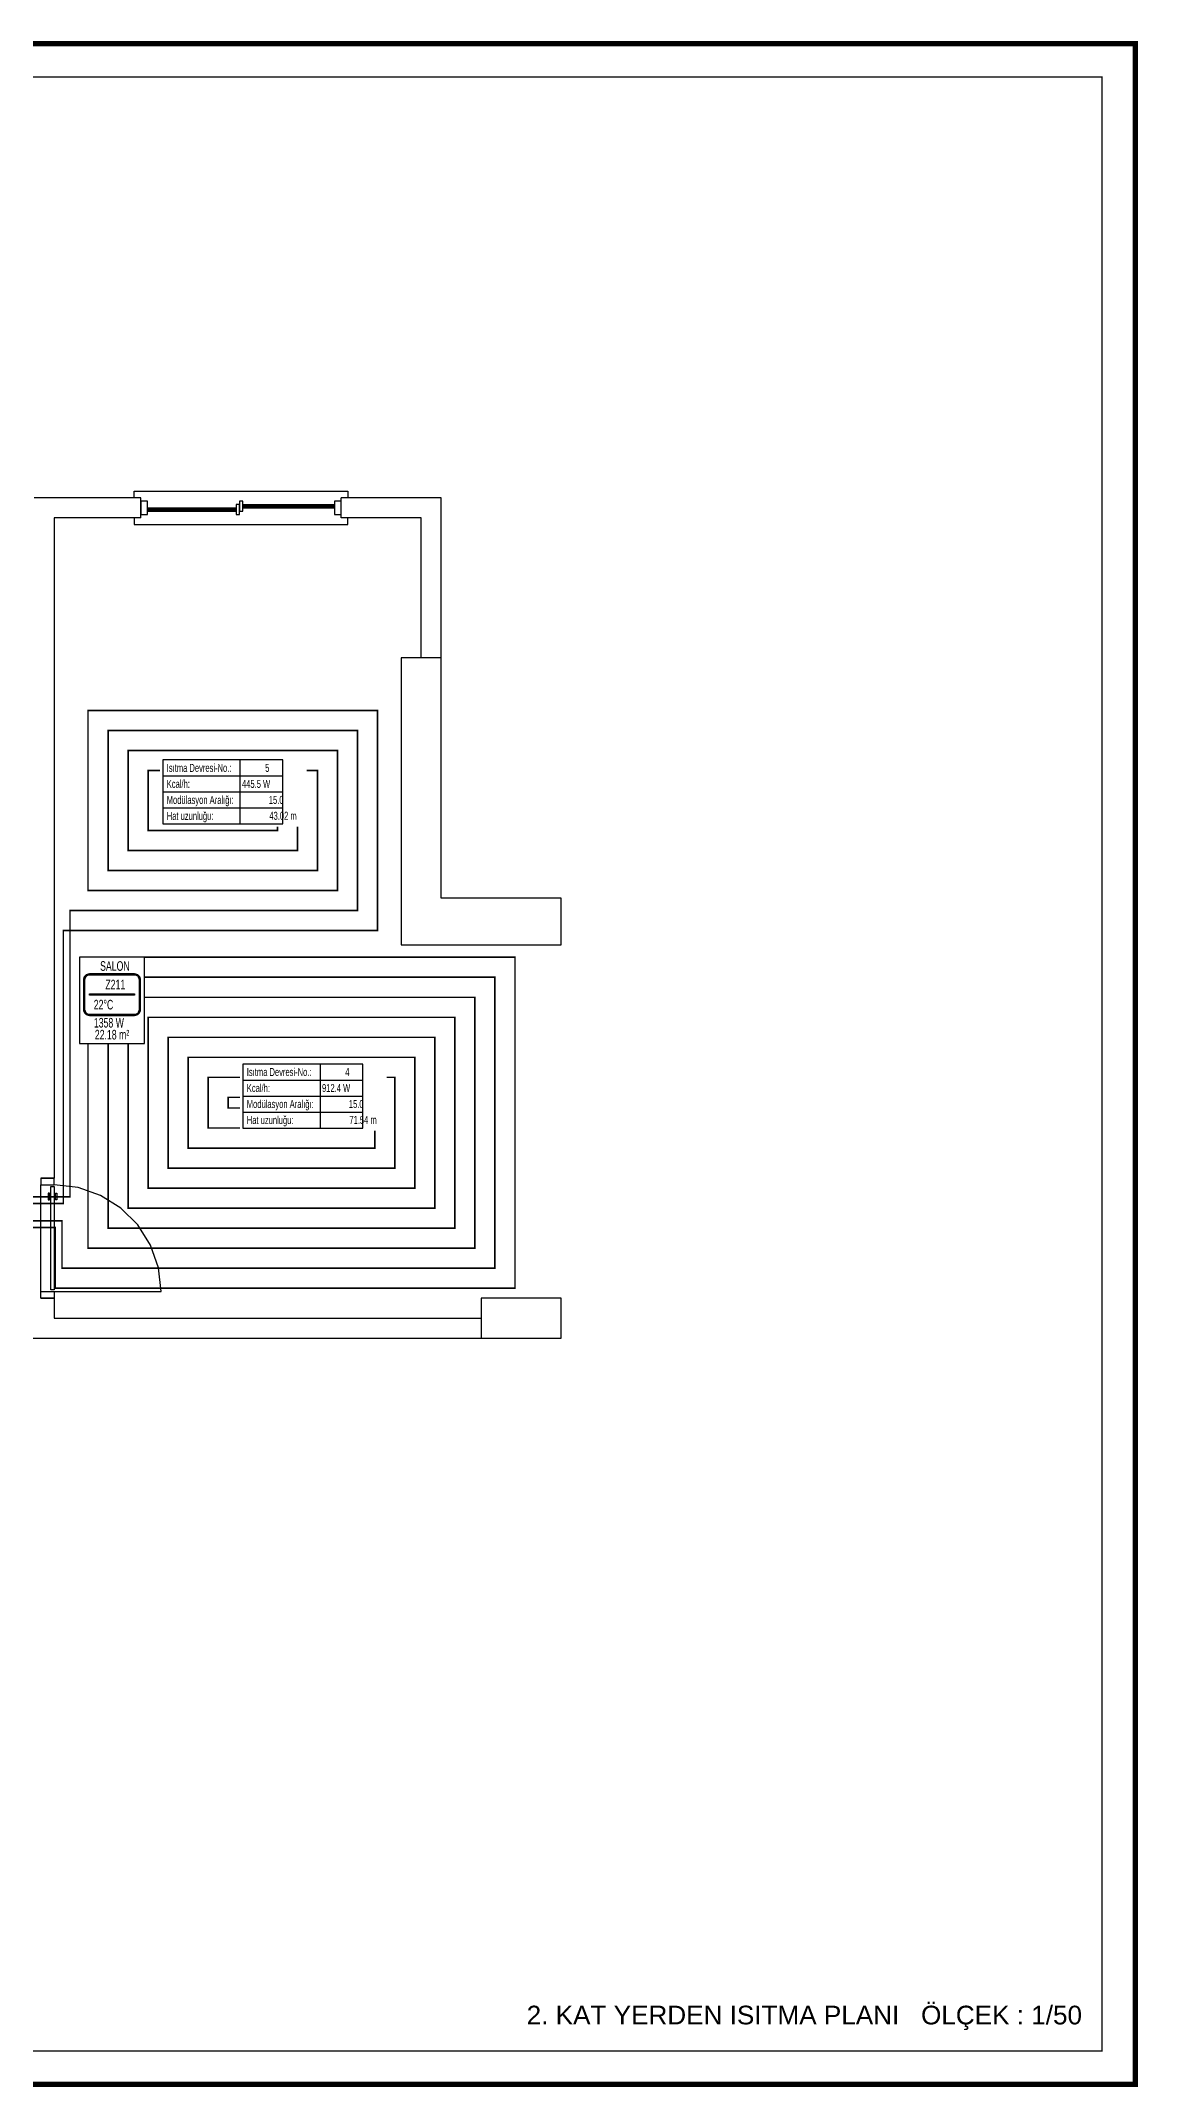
# Model space of a CAD drawing. Header units: centimetres. Extents: x -3952 to 22702, y 13298 to 16732.
# Drawn here: x 12780 to 13602, y 13328 to 14862 of the extents above; entities that cross this region are included whole.
import ezdxf
from ezdxf.enums import TextEntityAlignment as Align

# ---------------------------------------------------------------- set-up
doc = ezdxf.new("R2010")
doc.units = ezdxf.units.CM
for name, color, linetype in [('MIMARI', 8, 'Continuous'), ('MIMARI-KOLON', 8, 'Continuous'), ('MTY-ISIKAYBIMAHAL', 2, 'Continuous'), ('MTY-PAFTA', 7, 'Continuous'), ('MTY-PEX-BORU', 1, 'Continuous'), ('MTY-RADYATÖR', 7, 'Continuous'), ('MTY-TEFRIS', 15, 'Continuous')]:
    doc.layers.add(name, color=color, linetype=linetype)
doc.layers.add('ROTAS-PAFTA-SINIRI', color=8, linetype='Continuous', plot=False)
doc.styles.add('MTYCAPLT', font='arial.ttf', dxfattribs={"width": 0.65, "height": 1})
doc.styles.add('ROTAS', font='arial.ttf')

# ---------------------------------------------------------------- blocks, each defined once
blk = doc.blocks.new('ROTAS_PAFTA')
blk.add_lwpolyline([(0, 0), (1, 0), (1, 1), (0, 1)], close=True)
blk = doc.blocks.new('MTY-RADYATOR MAHAL')
at = {"layer": 'MTY-ISIKAYBIMAHAL', "color": 2}
for points in [[(-35.7, 18.4), (-35.7, -18.4, 0.414214), (-28.2, -25.9), (28.2, -25.9, 0.414214), (35.7, -18.4), (35.7, 18.4, 0.414214), (28.2, 25.9), (-28.2, 25.9, 0.414214)], [(-34.2, 18.4), (-34.2, -18.4, 0.414214), (-28.2, -24.4), (28.2, -24.4, 0.414214), (34.2, -18.4), (34.2, 18.4, 0.414214), (28.2, 24.4), (-28.2, 24.4, 0.414214)]]:
    blk.add_lwpolyline(points, format="xyb", close=True, dxfattribs=at)
at = {"layer": 'MTY-ISIKAYBIMAHAL', "color": 4}
for points in [[(-35.2, 18.4), (-35.2, -18.4, 0.414214), (-28.2, -25.4), (28.2, -25.4, 0.414214), (35.2, -18.4), (35.2, 18.4, 0.414214), (28.2, 25.4), (-28.2, 25.4, 0.414214)], [(-34.7, 18.4), (-34.7, -18.4, 0.414214), (-28.2, -24.9), (28.2, -24.9, 0.414214), (34.7, -18.4), (34.7, 18.4, 0.414214), (28.2, 24.9), (-28.2, 24.9, 0.414214)]]:
    blk.add_lwpolyline(points, format="xyb", close=True, dxfattribs=at)
at = {"layer": 'MTY-ISIKAYBIMAHAL', "color": 2}
blk.add_lwpolyline([(-28.2, 0.8), (28.2, 0.8), (28.2, -0.8), (-28.2, -0.8)], close=True, dxfattribs=at)
at = {"layer": 'MTY-ISIKAYBIMAHAL', "color": 1, "style": 'MTYCAPLT', "width": 0.65}
for tag, p in [('MAHAL_001', (-14.9, 29.8)), ('NO_001', (-8.3, 6.7))]:
    blk.add_attdef(tag, p, '', height=12, rotation=360, dxfattribs=at)
at = {"layer": 'MTY-ISIKAYBIMAHAL', "color": 4, "style": 'MTYCAPLT', "width": 0.65}
for tag, p in [('DERECE_001', (-22.8, -18.5)), ('ISIKAYBI_001', (-22.7, -41.1))]:
    blk.add_attdef(tag, p, '', height=12, rotation=360, dxfattribs=at)
blk.add_attdef('ALAN', text='', height=12, rotation=360, dxfattribs=at).set_placement((0, -50), align=Align.MIDDLE_CENTER)
blk = doc.blocks.new('MTY-ETIKET')
at = {"layer": 'MTY-RADYATÖR'}
for p, q in [((2.69, 0), (2.69, 8)), ((-7, 6), (8, 6)), ((-7, 4), (8, 4)), ((-7, 2), (8, 2))]:
    blk.add_line(p, q, dxfattribs=at)
blk.add_lwpolyline([(8, 0), (8, 8), (-7, 8), (-7, 0)], close=True, dxfattribs=at)
at = {"layer": 'MTY-RADYATÖR', "style": 'MTYCAPLT', "width": 0.65}
for s, p in [('Kcal/h:', (-6.5, 5)), ('Isıtma Devresi-No.:', (-6.5, 7)), ('Modülasyon Aralığı:', (-6.5, 3)), ('Hat uzunluğu:', (-6.5, 1))]:
    blk.add_text(s, height=1, rotation=360, dxfattribs=at).set_placement(p, align=Align.MIDDLE_LEFT)
at = {"layer": 'MTY-RADYATÖR', "color": 2, "style": 'MTYCAPLT', "width": 0.65}
for tag, p in [('BORU_001', (-7.07, 4.59)), ('YER_001', (2.9, 4.5))]:
    blk.add_attdef(tag, p, '', height=1, dxfattribs=at)
at = {"layer": 'MTY-RADYATÖR', "style": 'MTYCAPLT', "width": 0.65}
for tag, p in [('NO1_001', (5.8, 6.5)), ('AR_001', (6.25, 2.5)), ('UZ_001', (6.31, 0.51))]:
    blk.add_attdef(tag, p, '', height=1, rotation=360, dxfattribs=at)

msp = doc.modelspace()

# ---------------------------------------------------------------- linework, layer by layer
at = {"layer": 'MIMARI'}
for p, q in [((12854.7, 14519.4), (12774.7, 14519.4)), ((12854.7, 14504.4), (12854.7, 14519.4)), ((12859.7, 14511.9), (12926, 14511.9)), ((12931, 14514.4), (12999.7, 14514.4)), ((12931, 14513.4), (12999.7, 14513.4)), ((12931, 14512.9), (12999.7, 14512.9)), ((12931, 14511.9), (12999.7, 14511.9)), ((13079.7, 14519.4), (13004.7, 14519.4)), ((13004.7, 14504.4), (13004.7, 14519.4)), ((13079.7, 14399.4), (13079.7, 14519.4)), ((12854.7, 14504.4), (12789.7, 14504.4)), ((12789.7, 14504.4), (12789.7, 14009.4)), ((12859.7, 14510.9), (12926, 14510.9)), ((12859.7, 14510.4), (12926, 14510.4)), ((12859.7, 14509.4), (12926, 14509.4)), ((13064.7, 14504.4), (13004.7, 14504.4)), ((13064.7, 14399.4), (13064.7, 14504.4)), ((12779.7, 14009.4), (12789.7, 14009.4)), ((12779.7, 13924.4), (12779.7, 14004.4)), ((12779.7, 13919.4), (12789.7, 13919.4)), ((12789.7, 13924.4), (12869.7, 13924.4)), ((12789.7, 13919.4), (12789.7, 13904.4)), ((12789.7, 13904.4), (13109.7, 13904.4)), ((12534.7, 13889.4), (13109.7, 13889.4))]:
    msp.add_line(p, q, dxfattribs=at)
for points in [[(12849.7, 14519.4), (12849.7, 14524.4), (13009.7, 14524.4), (13009.7, 14519.4)], [(12854.7, 14516.9), (12854.7, 14506.9), (12859.7, 14506.9), (12859.7, 14516.9), (12854.7, 14516.9)], [(12926, 14514.4), (12926, 14506.9), (12928.5, 14506.9), (12928.5, 14514.4), (12926, 14514.4)], [(12928.5, 14516.9), (12928.5, 14509.4), (12931, 14509.4), (12931, 14516.9), (12928.5, 14516.9)], [(12999.7, 14516.9), (12999.7, 14506.9), (13004.7, 14506.9), (13004.7, 14516.9), (12999.7, 14516.9)], [(12849.7, 14504.4), (12849.7, 14499.4), (13009.7, 14499.4), (13009.7, 14504.4)], [(12789.7, 14009.4), (12779.7, 14009.4), (12779.7, 14004.4), (12789.7, 14004.4), (12789.7, 14009.4)], [(12785.2, 13993.2), (12786.2, 13993.2), (12786.2, 13998.2), (12785.2, 13998.2), (12785.2, 13993.2)], [(12787.2, 13925.7), (12787.2, 14003.2), (12789.7, 14003.2), (12789.7, 13925.7), (12787.2, 13925.7)], [(12869.7, 13924.4), (12867.7, 13942.2), (12861.8, 13959.1), (12852.3, 13974.3), (12839.6, 13987), (12824.4, 13996.5), (12807.5, 14002.4), (12789.7, 14004.4)], [(12791.7, 13993.2), (12790.7, 13993.2), (12790.7, 13998.2), (12791.7, 13998.2), (12791.7, 13993.2)], [(12789.7, 13919.4), (12779.7, 13919.4), (12779.7, 13924.4), (12789.7, 13924.4), (12789.7, 13919.4)]]:
    msp.add_lwpolyline(points, dxfattribs=at)
at = {"layer": 'MIMARI-KOLON'}
for points in [[(13169.7, 14219.4), (13079.7, 14219.4), (13079.7, 14399.4), (13049.7, 14399.4), (13049.7, 14184.4), (13169.7, 14184.4), (13169.7, 14219.4)], [(13109.7, 13919.4), (13109.7, 13889.4), (13169.7, 13889.4), (13169.7, 13919.4), (13109.7, 13919.4)]]:
    msp.add_lwpolyline(points, dxfattribs=at)
at = {"layer": 'MTY-PAFTA'}
for points, const_width in [([(10200, 13330), (13600, 13330), (13600, 14860), (10200, 14860)], 4), ([(10225, 13355), (13575, 13355), (13575, 14835), (10225, 14835)], 1)]:
    msp.add_lwpolyline(points, close=True, dxfattribs=dict(at, const_width=const_width))
at = {"layer": 'MTY-PEX-BORU', "const_width": 1.2}
for points in [[(12491.5, 13990.5), (12788, 13990.5), (12796.5, 13990.5), (12796.5, 14195), (12815, 14195), (13032, 14195), (13032, 14360), (12815, 14360), (12815, 14225), (13002, 14225), (13002, 14330), (12845, 14330), (12845, 14255), (12972, 14255), (12972, 14300), (12875, 14300), (12875, 14285), (12957, 14285), (12957, 14270), (12860, 14270), (12860, 14315), (12987, 14315), (12987, 14240), (12830, 14240), (12830, 14345), (13017, 14345), (13017, 14210), (12815, 14210), (12801.5, 14210), (12801.5, 13995.5), (12788, 13995.5), (12496.5, 13995.5)], [(12479.5, 13972.5), (12788, 13972.5), (12790.5, 13972.5), (12790.5, 13927), (12815, 13927), (13135, 13927), (13135, 14175), (12815, 14175), (12815, 13957), (13105, 13957), (13105, 14145), (12845, 14145), (12845, 13987), (13075, 13987), (13075, 14115), (12875, 14115), (12875, 14017), (13045, 14017), (13045, 14085), (12905, 14085), (12905, 14047), (13015, 14047), (13015, 14062), (12920, 14062), (12920, 14070), (13030, 14070), (13030, 14032), (12890, 14032), (12890, 14100), (13060, 14100), (13060, 14002), (12860, 14002), (12860, 14130), (13090, 14130), (13090, 13972), (12830, 13972), (12830, 14160), (13120, 14160), (13120, 13942), (12815, 13942), (12795.5, 13942), (12795.5, 13977.5), (12788, 13977.5), (12484.5, 13977.5)]]:
    msp.add_lwpolyline(points, dxfattribs=at)

# ---------------------------------------------------------------- block references
at = {"layer": 'ROTAS-PAFTA-SINIRI', "xscale": 3400, "yscale": 1530}
msp.add_blockref('ROTAS_PAFTA', (10200, 13330), dxfattribs=at)

# ---------------------------------------------------------------- texts
at = {"layer": 'MTY-PAFTA', "style": 'ROTAS'}
msp.add_text('2. KAT YERDEN ISITMA PLANI   ÖLÇEK : 1/50', height=14, dxfattribs=at).set_placement((13560, 13375), align=Align.RIGHT)

# ---------------------------------------------------------------- next in the draw order: wipeouts: each hides what was drawn before it
for points in [[(12869, 14273), (12978.9, 14273), (12978.9, 14325), (12869, 14325)], [(12808.6, 14110.4), (12857.4, 14110.4), (12857.4, 14175.1), (12808.6, 14175.1)], [(12929, 14045), (13038.9, 14045), (13038.9, 14097), (12929, 14097)]]:
    msp.add_wipeout(points)

# ---------------------------------------------------------------- next in the draw order: linework, layer by layer
at = {"layer": 'MTY-ISIKAYBIMAHAL'}
msp.add_lwpolyline([(12808.6, 14110.4), (12857.4, 14110.4), (12857.4, 14175.1), (12808.6, 14175.1)], close=True, dxfattribs=at)

# ---------------------------------------------------------------- next in the draw order: block references
at = {"layer": 'MTY-TEFRIS'}
ref = msp.add_blockref('MTY-ETIKET', (12913, 14275), dxfattribs=dict(at, xscale=6, yscale=6))
ref.add_attrib('UZ_001', '43.02 m', (12950.9, 14278.1), dxfattribs={"layer": 'MTY-RADYATÖR', "height": 6, "rotation": 360, "style": 'MTYCAPLT', "width": 0.65})
ref.add_attrib('AR_001', '15.0', (12950.5, 14290), dxfattribs={"layer": 'MTY-RADYATÖR', "height": 6, "rotation": 360, "style": 'MTYCAPLT', "width": 0.65})
ref.add_attrib('NO1_001', '5', (12947.8, 14314), dxfattribs={"layer": 'MTY-RADYATÖR', "height": 6, "rotation": 360, "style": 'MTYCAPLT', "width": 0.65})
ref.add_attrib('YER_001', '445.5 W', (12930.4, 14302), dxfattribs={"layer": 'MTY-RADYATÖR', "color": 2, "height": 6, "style": 'MTYCAPLT', "width": 0.65})
at = {"layer": 'MTY-TEFRIS', "xscale": 0.6, "yscale": 0.6}
msp.add_blockref('MTY-RADYATOR MAHAL', (12833, 14147), dxfattribs=at).add_auto_attribs({'DERECE_001': '22°C', 'MAHAL_001': 'SALON', 'ISIKAYBI_001': '1358 W', 'NO_001': 'Z211', 'ALAN': '22.18 m²'})
at = {"layer": 'MTY-TEFRIS'}
ref = msp.add_blockref('MTY-ETIKET', (12973, 14047), dxfattribs=dict(at, xscale=6, yscale=6))
ref.add_attrib('UZ_001', '71.54 m', (13010.9, 14050.1), dxfattribs={"layer": 'MTY-RADYATÖR', "height": 6, "rotation": 360, "style": 'MTYCAPLT', "width": 0.65})
ref.add_attrib('AR_001', '15.0', (13010.5, 14062), dxfattribs={"layer": 'MTY-RADYATÖR', "height": 6, "rotation": 360, "style": 'MTYCAPLT', "width": 0.65})
ref.add_attrib('NO1_001', '4', (13007.8, 14086), dxfattribs={"layer": 'MTY-RADYATÖR', "height": 6, "rotation": 360, "style": 'MTYCAPLT', "width": 0.65})
ref.add_attrib('YER_001', '912.4 W', (12990.4, 14074), dxfattribs={"layer": 'MTY-RADYATÖR', "color": 2, "height": 6, "style": 'MTYCAPLT', "width": 0.65})

doc.saveas('drawing.dxf')
